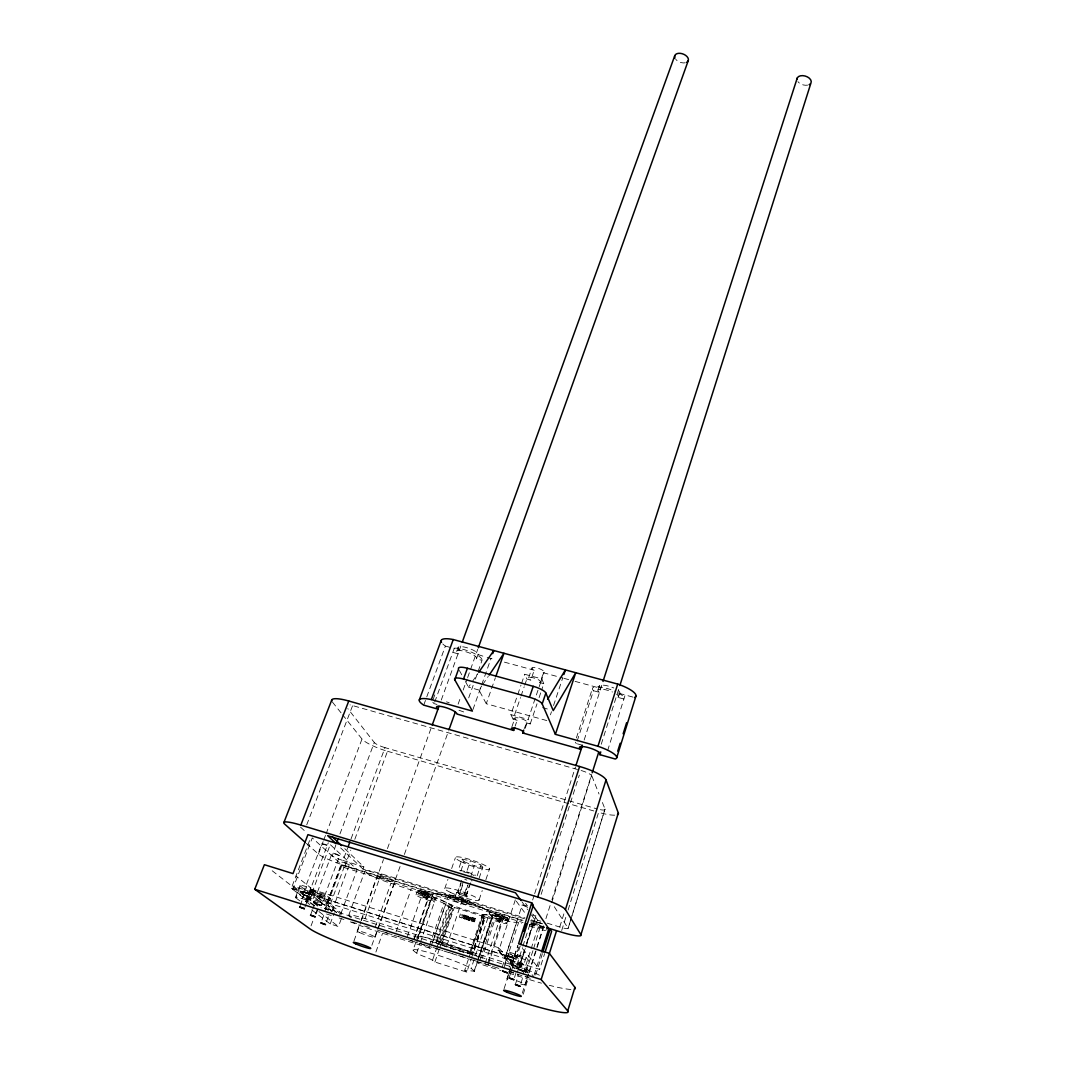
<?xml version="1.0" encoding="UTF-8"?>
<svg xmlns="http://www.w3.org/2000/svg" width="1066" height="1066" viewBox="0 0 1066 1066"><rect width="100%" height="100%" fill="white"/><g stroke="black" fill="none" stroke-linecap="round" stroke-linejoin="round"><path stroke-width="0.75" stroke-dasharray="5 3.75" d="M561.689 930.525L566.113 916.347M568.085 910.044L598.599 812.345A23.252 4.81 18.2 0 0 615.069 815.157M547.151 923.156L561.342 927.5A9.554 1.319 18.5 0 0 568.098 928.366L605.008 809.067L602.024 801.565M568.098 928.366L570.07 922.023M570.563 920.438L605.008 809.067M559.757 927.02L564.194 912.842M534.173 975.004L540.995 953.35M535.652 974.99L542.381 953.657M607.62 750.624L625.156 694.979L632.924 697.097M341.253 914.415L310.259 889.47L313.577 890.137L330.513 903.755L539.663 969.394L544.646 953.55M526.071 957.428L528.883 960.786L526.511 968.234L509.988 963.051L512.386 955.629L509.401 952.218L506.976 959.706L523.673 964.957L526.071 957.428L509.401 952.218M525.924 972.072L533.093 950.219M533.6 948.66L541.248 923.343L533.959 921.104L526.99 942.904M522.273 993.206L528.31 974.177M528.816 972.592L536.358 948.807M536.864 947.221L543.9 925.008M545.912 918.665L551.455 901.223M551.948 899.637L591.683 774.356M601.251 744.228L618.853 688.716M525.311 984.811L528.749 973.938M529.242 972.392L543.527 927.367A9.567 1.293 18.6 0 0 530.921 921.784M551.722 902.729L591.577 775.528A9.927 2.212 18.3 0 0 582.542 770.931L351.06 705.146A9.634 2.065 20 0 0 349.994 704.893M523.219 994.232L528.003 979.148A58.297 6.343 18.7 0 0 541.488 983.185M618.333 692.927A16.63 4.464 18.2 0 1 623.89 699.016L618.014 697.404L619.732 693.087A10.86 2.932 18.2 0 0 617.96 690.248M618.014 697.404L619.732 693.087M517.503 971.752L525.964 945.289M526.457 943.743L532.867 923.716L530.921 921.064M518.542 969.514L524.992 949.14M522.553 957.708L514.745 955.003L522.553 957.708L525.525 948.407M526.031 946.861L535.932 915.867L532.534 914.082M519.608 967.768C523.712 961.292 504.898 961.719 513.959 966.302C526.377 970.327 515.224 964.903 511.307 964.89M515.331 984.611L518.263 975.417M530.641 920.651L536.958 922.583L537.704 920.251L533.053 913.735M523.179 973.738L530.641 950.326M531.148 948.767L537.61 928.459A23.052 3.118 18.6 0 0 545.579 930.671M520.954 983.158L522.9 977.029M506.63 955.229C499.794 958.041 516.517 964.104 513.559 957.641M527.67 972.965L515.091 958.561L518.902 946.715M509.055 978.028L510.561 973.325M511.067 971.766L513.079 965.503L517.81 967.062L513.812 979.681M527.843 972.179L516.131 958.72L520.261 945.835L539.663 969.394M539.396 975.243A23.305 2.532 18.7 0 0 516.49 966.222L522.433 947.687M522.926 946.142L530.841 921.437M541.142 894.347L579.318 775.129M504.791 964.024L506.63 958.334L511.294 959.786L509.202 967.128M503.952 967.675L518.542 922.583M582.263 745.214L576.36 743.562L593.469 690.715A16.63 4.464 18.2 0 1 597.333 686.797A16.63 4.464 18.2 0 1 614.789 691.208M597.986 689.942L599.292 685.918M507.03 978.468L508.522 973.818M509.028 972.272L517.743 945.715M593.469 690.715L599.292 692.314L600.584 688.303L599.852 687.677A10.86 2.932 18.2 0 1 602.41 685.105A10.86 2.932 18.2 0 1 613.789 687.97M504.111 988.675L508.695 974.417M509.215 972.832L517.943 945.422M532.654 899.984L534.186 895.227M534.692 893.641L575.48 766.947M584.155 740.017L602.503 683.013M505.91 955.376L522.193 904.901L527.603 906.167M502.193 967.128L516.81 922.05L521.714 923.569M576.386 737.978L592.563 688.05M506.723 920.411L507.269 918.705M514.452 968.727L497.795 950.299L498.635 947.727L311.752 889.324L310.832 891.789L339.814 914.855M506.763 923.502L508.229 919.039M515.318 899.837L498.768 950.606L506.976 959.706M496.783 918.812L488.441 916.227L491 918.186L491.199 919.625L499.608 922.223A9.088 1.186 18.7 0 0 506.696 923.143A9.088 1.186 18.7 0 0 496.783 918.812L498.248 914.335L489.934 911.763A32.047 4.264 18.9 0 0 460.259 899.304A32.047 4.264 18.9 0 0 433.675 893.548L432.623 894.121L416.233 940.745M497.849 916.227L489.281 913.589L491.852 916.667L500.354 919.292A8.075 1.066 18.7 0 0 506.656 920.091A8.075 1.066 18.7 0 0 497.849 916.227L498.408 914.521L489.84 911.883A31.527 4.184 18.9 0 0 457.167 898.398A31.527 4.184 18.9 0 0 432.903 894.334L424.495 891.762A7.982 1.053 19.1 0 0 418.658 891.109A7.982 1.053 19.1 0 0 427.599 895C436.434 898.265 446.214 901.463 453.543 907.259L439.685 947.927M485.203 963.291L499.847 918.692L506.736 920.731A18.229 2.438 18.7 0 0 515.797 922.33L516.81 922.05M500.354 919.292L500.9 917.599A8.075 1.079 18.7 0 0 507.216 918.386A8.075 1.079 18.7 0 0 498.408 914.521M499.608 922.223L501.06 917.786A9.074 1.213 18.7 0 0 506.643 919.132L507.709 919.185A9.074 1.213 18.7 0 0 506.323 917.466A9.074 1.213 18.7 0 0 498.248 914.335M488.108 962.212L501.406 921.637L500.7 921.051L494.984 919.412L482.125 958.401M488.375 964.29L502.992 919.652M503.592 919.318C506.203 913.749 488.375 913.602 497.516 917.853C509.908 921.823 499.421 916.027 494.611 916.2M478.194 958.014L492.412 914.974L501.06 917.786M474.13 971.286L477.235 961.892M477.741 960.319L492.665 915.201L483.204 914.788L468.84 957.908M468.334 959.44L464.736 970.233L474.41 971.206L477.528 961.812M478.034 960.239L491.506 919.505M479.687 956.069L492.212 918.159L499.847 918.692M479.887 960.479L493.385 919.572L492.212 918.159M470.866 952.138L482.298 917.773L481.565 916.907L484.217 917.373L485.043 918.346L473.61 952.764A34.991 3.891 18.9 0 1 470.866 952.138L472.065 953.337L484.244 916.707L482.352 914.521L469.373 953.51M550.442 714.833L551.468 711.728M553.534 705.532L562.808 677.656M472.251 954.257L469.52 953.71A33.286 3.664 18.9 0 1 446.974 946.994L435.794 942.824L436.527 940.692L447.693 944.862A33.259 3.704 18.9 0 0 470.226 951.552L472.958 952.111L472.251 954.257L484.217 917.373M415.927 942.211L412.982 950.099C418.711 956.362 428.612 956.588 434.888 962.012L466.788 972.139L470.972 959.533M471.505 957.961L485.11 917.013L483.204 914.788M474.41 971.206L471.172 968.354L489.934 911.763M479.114 899.904L482.245 890.576M485.883 879.703L489.534 868.817M465.589 900.73A5.583 0.76 18.9 0 0 458.047 897.425A5.583 0.76 18.9 0 0 457.341 898.558A5.583 0.76 18.9 0 0 465.589 900.73L467.161 896.106M524.206 728.624L526.804 722.708A6.529 1.559 18.9 0 0 524.272 719.883A6.529 1.559 18.9 0 0 516.384 717.685A6.529 1.559 18.9 0 0 516.211 719.737L517.157 720.283L515.171 726.093M543.793 683.706L539.782 682.6L543.767 672.553A6.436 1.732 18.9 0 0 541.341 669.555A6.436 1.732 18.9 0 0 533.533 667.436A6.436 1.732 18.9 0 0 533.293 669.701L534.199 670.248L530.828 680.161L526.831 679.055L524.699 674.258L541.808 678.922L543.793 683.706L541.715 689.889M526.178 722.801L530.228 723.934L528.11 719.443L541.808 678.922M525.232 728.238L527.204 722.415M540.808 682.147L544.166 672.22M477.155 875.852L480.873 864.846L470.452 860.715L462.058 859.169L458.3 870.136M469.386 904.581A10.407 1.399 18.9 0 0 455.329 898.411A10.407 1.399 18.9 0 0 453.956 900.49A10.407 1.399 18.9 0 0 469.386 904.581L470.146 902.316A10.407 1.412 18.9 0 0 456.115 896.133A10.407 1.412 18.9 0 0 454.729 898.238A10.407 1.412 18.9 0 0 470.146 902.316M530.228 723.934L537.011 703.813M539.103 697.63L541.182 691.434M479.087 878.317L482.778 867.364L480.873 864.846M351.42 917.679A22.799 2.438 19.2 0 1 365.052 918.612L447.227 944.449L462.711 898.811L525.098 917.986M470.706 882.781L466.162 896.2L464.256 894.347L467.308 885.366M464.856 895.96L466.162 896.2L464.723 894.521L468.787 882.541M470.692 876.705L474.383 865.805L482.778 867.364M465.775 896.12L469.306 885.686M460.872 871.069L464.083 861.728L462.058 859.169M472.065 953.337L441.924 943.863L440.618 942.624A34.991 3.891 18.9 0 1 437.193 941.318L448.879 907.166L447.947 906.18L435.794 942.824M517.157 720.283L513.119 719.15L520.501 697.564M521.021 696.018L524.192 686.77M524.712 685.225L526.831 679.055M511.893 726.839L514.878 718.111M528.616 677.883L532.014 667.956M432.609 960.013L436.367 949.007M436.9 947.434L451.411 904.954M439.045 943.956L452.264 905.234L454.316 907.472L484.244 916.707M455.062 897.079L456.634 892.455M464.789 895.92A5.57 0.773 18.9 0 1 460.832 894.707L458.926 893.948A5.57 0.773 18.9 0 1 457.541 892.349L461.698 880.396M440.618 942.624L452.264 908.485L447.947 906.18M462.604 885.273L459.553 894.214L458.007 892.429L461.058 883.461M434.888 962.012L439.152 949.5M441.924 943.863L454.316 907.472M459.486 894.201L463.15 882.128M459.699 870.402L466.708 871.748L470.452 860.715M429.518 945.489L444.002 903.302L425.121 895.56A18.029 2.385 19.1 0 1 413.435 890.776L390.955 883.274A22.546 2.985 19.3 0 1 365.411 872.161A22.546 2.985 19.3 0 1 381.255 873.787L462.711 898.811M350.341 921.863A57.018 6.09 19.2 0 0 382.587 933.243L430.397 948.327L445.348 904.741L444.002 903.302M433.382 940.092L448.999 894.601M513.119 719.15L510.854 714.633L517.25 695.991M517.783 694.446L520.981 685.132M521.514 683.572L524.699 674.258M449.719 897.759L450.505 895.493M444.722 888.671L447.92 879.383M451.651 868.563L455.382 857.744M414.221 939.159L428.945 896.826M426.387 896.013C442.803 897.052 408.491 886.379 425.227 895.627M418.032 937.161L432.903 894.334M416.939 941.758L432.183 897.825M416.726 953.084L419.924 943.81M420.47 942.264L435.927 897.572L452.917 905.5A31.527 4.184 18.9 0 0 481.859 914.428L492.412 915.001M407.385 936.574L421.337 896.679L424.694 897.372L427.706 898.878L413.821 938.813M422.762 895.973L431.09 898.545L434.368 902.076L426.267 899.571A8.981 1.159 19.1 0 1 416.206 895.2A8.981 1.159 19.1 0 1 422.762 895.973L424.308 891.562L432.623 894.121M423.908 893.441L432.316 896.04L435.354 899.238L427.013 896.666A7.982 1.053 19.1 0 1 418.085 892.775A7.982 1.053 19.1 0 1 423.908 893.441L424.495 891.762M427.013 896.666L427.599 895M426.267 899.571L427.786 895.2A8.981 1.186 19.1 0 1 421.43 892.868L419.751 892.082A8.981 1.186 19.1 0 1 417.979 890.257A8.981 1.186 19.1 0 1 424.308 891.562M416.033 894.827L417.579 890.443M417.925 892.442L418.512 890.776M546.791 720.576L486.269 703.72L495.384 677.736M472.958 709.543L481.192 686.251M481.739 684.692L491.066 658.295M396.019 931.977L411.036 889.457M478.154 671.287L482.045 660.347L476.395 658.801L478.114 654.564A10.633 2.825 19.5 0 0 466.255 647.515A10.633 2.825 19.5 0 0 459.006 649.367L459.819 650.007L458.407 653.898L452.81 652.379A16.296 4.291 19.5 0 1 451.531 650.846M375.898 952.031L382.587 933.243M468.707 697.87L473.144 685.358M475.369 679.109L477.595 672.846M375.245 927.114L390.955 883.274M371.874 945.315L400.443 865.459M404.36 854.492L448.599 730.783M458.114 704.16L460.925 696.338M463.164 690.062L467.081 679.109M467.641 677.536L477.715 649.354M375.125 937.254L395.006 881.649M357.203 931.044L360.548 921.797M361.108 920.251L377.324 875.519M354.005 940.878L360.801 922.117M361.361 920.558L383.467 859.556M387.438 848.616L431.637 726.626M441.271 700.042L461.112 645.303M365.052 918.612L381.255 873.787M433.089 699.496L434.808 694.819M434.715 702.094L454.223 648.488L459.819 650.007M456.621 651.446L458.034 647.542M524.312 918.705L363.04 869.136L363.866 866.885L343.865 847.816M423.735 705.146L445.375 646.089A21.093 5.61 19.6 0 1 442.403 643.558M348.662 915.454L364.865 871.188M340.774 914.055L357.11 869.643L329.501 843.899M311.698 909.871L330.194 923.929L338.455 926.541L342.026 916.827M330.194 923.929L334.284 912.842M324.983 910.777L342.026 864.992L312.271 837.889L292.79 888.897L314.976 906.033M321.999 920.038L324.184 914.162M336.536 912.656L327.955 905.847L330.607 898.718L325.81 894.8L310.059 889.87L315.016 893.841L330.607 898.718M330.513 903.755L344.012 867.444L341.227 864.926L324.943 908.658M306.395 843.393L318.401 854.066A23.225 3.091 19.5 0 0 345.051 865.605L350.781 850.148M354.805 839.328L387.504 751.263A22.559 4.53 19.7 0 1 362.014 739.031L342.639 714.833M326.529 921.61L328.714 915.734M332.006 911.03L349.288 864.659L345.637 862.834L341.92 862.101L325.197 908.765M316.242 913.815L319.613 904.807L314.99 903.208L312.738 909.205M324.677 895.786L339.654 855.718L335.897 853.839L332.126 853.106L317.068 893.148L324.677 895.786L317.202 893.068M321.346 905.42C325.303 898.998 306.622 899.651 316.282 904.128C327.342 907.619 316.948 902.742 313.391 902.529M307.354 897.052L323.118 901.996L325.81 894.8M335.883 844.765L332.312 856.011A9.261 1.239 19.5 0 0 341.466 859.995L343.012 860.489L347.609 848.123M351.06 838.849L385.026 747.639L596.76 808.814M339.961 833.918L374.299 742.482L347.783 708.597M310.486 915.201L312.178 910.71M311.045 925.874L313.271 919.931M315.496 913.988L318.268 906.566L269.631 868.777M309.833 904.568L305.755 901.37L310.366 889.444M305.929 901.583L310.552 889.43M305.755 901.37L328.301 842.78M306.342 901.303L311.139 889.497M304.916 907.179L311.525 889.577M306.662 901.356L307.501 901.543L311.978 889.684M307.501 901.543L312.471 889.817M304.17 892.295L303.623 891.869L321.879 843.712L325.716 844.445L329.581 846.377L311.299 894.654M306.462 892.375C295.842 890.257 312.058 902.422 311.272 894.387M314.27 905.993L309.1 902.009L313.577 890.137M315.016 893.841L312.351 900.943L327.955 905.847M318.401 854.066L323.118 841.634M323.704 840.075L325.476 835.411M326.063 833.865L362.014 739.031M306.662 886.765A9.727 1.106 19.5 0 0 300.332 886.006L295.842 897.838A9.754 1.039 19.4 0 1 302.144 898.678L306.662 886.765L311.099 888.151L296.002 876.012M300.172 905.54L304.236 894.84L308.953 896.466L304.236 894.84M295.469 897.425L299.986 885.58M302.144 898.678L306.595 900.064L291.311 888.271L310.832 837.263M306.715 824.871L352.633 705.559M486.269 703.72L478.994 690.048L481.765 685.958M482.685 684.599L488.228 676.43M478.994 690.048L468.507 687.144L471.319 683.079M472.265 681.72L477.874 673.579M478.114 654.564L485.63 657.029M476.395 658.801L476.715 658.482A10.647 2.798 19.5 0 0 464.843 651.433A10.647 2.798 19.5 0 0 457.594 653.271L458.407 653.898M321.879 843.712L329.581 846.377M339.654 855.718L332.126 853.106M303.623 891.869L304.716 891.896M302.464 894.214L310.726 897.092M349.288 864.659L341.92 862.101M311.645 894.654L310.912 894.627M322.238 903.022L314.15 900.224M319.613 904.807L314.99 903.208M329.434 909.565L324.464 908.299L325.77 908.432M421.03 893.521L429.918 896.599M430.491 894.934L421.616 891.842M427.706 898.878L421.337 896.679M412.982 950.099L414.221 949.619A32.486 3.265 18.9 0 1 440.924 956.215A32.486 3.265 18.9 0 1 471.172 968.354M504.151 917.626L495.17 914.508M501.406 921.637L494.984 919.412M535.932 915.867L532.64 915.308M541.515 923.729L533.959 921.104M539.782 682.6L540.409 682.48A6.463 1.692 18.9 0 0 537.957 679.522A6.463 1.692 18.9 0 0 530.135 677.376A6.463 1.692 18.9 0 0 529.909 679.602L530.828 680.161M504.818 957.694L513.306 960.653M514.132 958.094L511.52 957.641M511.493 960.013L506.656 958.414M520.408 965.263L512.106 962.385M517.823 967.142L513.079 965.503M331.633 911.004L332.365 911.03L331.646 910.564M513.146 958.014L513.865 957.868M459.1 894.028L457.62 892.349L458.94 892.588M519.235 969.394L518.289 969.3L518.822 969.727M525.431 972.019L526.391 972.112L524.632 971.099M310.313 894.521L311.125 894.72M331.832 911.084L330.273 910.697M506.43 955.149L507.349 955.376M480.38 962.944L477.595 962.385L478.847 963.637L501.047 970.633M472.025 954.043L468.867 953.404A31.833 3.504 18.9 0 1 439.712 944.223L435.501 942.544M519.049 969.314L519.942 969.54M524.739 971.872L525.618 972.099M310.473 894.601L306.502 893.361M507.189 955.309L512.4 957.028M512.573 957.934L508.362 956.615M519.795 969.474L521.767 970.06M445.375 646.089L451.278 647.688M543.127 672.686L562.288 677.883M563.887 678.322L568.671 679.628M575.054 681.361L600.584 688.303M619.279 693.38L625.156 694.979M487.189 657.456L495.024 659.587M504.431 662.146L534.199 670.248M542.541 707.651L550.189 709.756M510.854 714.633L528.11 719.443M436.98 704.439L434.142 703.653A16.51 3.851 19.4 0 1 432.823 702.201M463.697 711.941L458.313 709.996A10.793 2.518 19.4 0 0 458.1 709.236M527.737 907.379L522.193 904.901M387.504 751.263L593.802 810.96M308.634 894.094L309.633 894.387M508.149 955.549L509.215 955.869M307.994 901.676L309.1 902.009M520.701 969.714L523.832 970.74M385.026 747.639L383.533 747.186A8.994 1.812 19.7 0 1 374.752 742.962L374.299 742.482M343.012 860.489L363.866 866.885M537.704 920.251L540.862 921.224M345.051 865.605L523.046 920.358M531.001 922.81L545.299 927.207M342.026 864.992L357.11 869.643M532.867 923.716L544.46 927.287M341.227 864.926L523.193 920.917M531.108 923.356L545.352 927.726M344.012 867.444L523.086 922.596M529.429 924.555L546.871 929.912M529.655 926.008L537.61 928.459M445.348 904.741L453.543 907.259M485.11 917.013L493.385 919.572M310.832 891.789L293.723 886.432L321.186 907.832M497.795 950.299L515.931 955.975L533.68 976.549M512.386 955.629L528.883 960.786M291.311 888.271L516.131 958.72M292.79 888.897L515.091 958.561M447.227 944.449L516.49 966.222M382.641 931.564L392.128 934.562M398.457 936.548L401.629 937.547M407.945 939.546L417.446 942.544M423.775 944.543L426.933 945.529M433.262 947.527L442.75 950.526M449.079 952.524L452.237 953.524M458.567 955.509L468.054 958.507M474.383 960.506L477.555 961.505M483.884 963.504L493.371 966.489M509.188 971.486L518.676 974.484M525.005 976.469L528.163 977.469M326.502 913.988L332.845 915.987M339.188 917.986L345.531 919.985M351.873 921.997L358.216 923.995M364.559 925.994L370.901 927.993M377.244 929.992L500.927 969.021M508.855 971.512L531.055 978.521M508.975 973.138L528.003 979.148M306.395 892.322L307.461 892.708M520.861 970.673L522.913 971.366M521.887 971.046L522.953 971.406M307.461 892.682L310.406 893.854M327.462 909.764L328.421 910.111L325.623 909.032M509.468 956.988L507.389 956.229M466.708 871.748L475.663 875.266M464.083 861.728L474.383 865.805M329.367 909.565L330.393 909.938M305.502 892.962L306.568 893.348M523.752 970.74L525.538 971.459M519.928 970.3L520.941 970.673M464.256 894.347L464.883 894.601A5.57 0.773 18.9 0 1 466.255 896.2M420.297 943.37L430.397 948.327M330.273 909.924L331.832 910.617M326.556 909.405L324.597 908.472M464.723 894.521L462.99 893.828A5.57 0.773 18.9 0 0 458.993 892.615M304.636 892.575L305.622 892.975M520.061 970.327L518.609 969.66M512.253 957.002L513.212 957.388M506.577 955.856L507.523 956.255M310.246 893.814L311.072 894.187M304.809 892.615L303.384 891.776M505.99 955.549L506.763 955.909M513.013 957.348L513.785 957.708M295.842 897.838L301.118 901.849M318.934 911.563L338.455 926.541M300.332 886.006L332.978 911.803M309.913 891.496L323.118 901.996M311.752 889.324L341.92 913.535L517.45 968.767L498.635 947.727M599.292 692.314L598.559 691.687A10.873 2.918 18.2 0 1 601.117 689.142A10.873 2.918 18.2 0 1 612.497 692.021M300.532 827.123L306.542 832.599M464.736 970.233L466.788 972.139M436.527 940.692L437.193 941.318M340.64 847.923L363.04 869.136M461.032 917.186L462.004 918.252M463.643 917.999L464.616 919.065M463.39 916.6L464.363 917.666M463.137 915.201L464.11 916.28M466.255 918.812L467.228 919.865M468.88 919.625L469.84 920.678M466.002 917.413L466.975 918.479M468.627 918.226L469.586 919.292M465.762 916.014L466.721 917.08M468.374 916.827L469.333 917.893M471.505 920.438L472.451 921.49M509.988 963.051L515.424 969.061M471.252 919.039L472.198 920.091M470.999 917.639L471.945 918.705M473.61 918.452L474.557 919.505M332.445 702.094L341.626 713.554M516.29 901.17L526.044 914.428M522.007 901.836L527.617 909.618M531.348 914.801L536.958 922.583M525.591 903.288L527.457 905.9M554.293 906.74L568.005 928.086M459.353 670.434L462.404 676.004M465.456 681.574L468.507 687.144M591.883 776.035L599.039 794.05M453.903 648.208A16.296 4.291 19.5 0 1 471.838 652.339A16.296 4.291 19.5 0 1 482.045 660.347M446.441 701.854A16.51 3.851 19.4 0 1 449.186 702.76M576.36 743.562A16.856 4.011 18.3 0 1 575.334 742.176M616.668 694.286A10.873 2.918 18.2 0 1 618.467 697.111M605.075 809.454A9.274 1.919 18.2 0 1 599.425 809.507M464.789 879.45A5.663 0.826 18.9 0 1 466.895 880.116M472.158 880.849A6.343 0.933 18.9 0 1 471.105 880.689M463.763 872.015A6.329 0.946 18.9 0 1 470.732 873.96M472.131 874.546A6.329 0.946 18.9 0 1 474.143 875.626M418.658 938.32A31.86 3.438 18.9 0 1 442.35 942.011A31.86 3.438 18.9 0 1 477.835 956.948M485.043 918.346A34.698 4.557 18.9 0 1 482.298 917.759M452.264 908.485A34.698 4.557 18.9 0 1 448.879 907.166M543.527 927.353A9.567 1.293 18.6 0 1 529.109 923.542M517.157 980.933A9.701 0.986 18.7 0 1 525.258 984.518A9.701 0.986 18.7 0 1 519.862 983.825M507.776 979.254A9.701 0.986 18.7 0 1 507.576 978.388M570.896 989.448A58.297 6.343 18.7 0 1 549.296 985.304M531.348 919.891A23.052 3.118 18.6 0 1 542.727 923.849M807.615 85.133A7.315 4.544 16.6 0 1 797.928 81.669M685.305 62.787A7.182 4.397 20.5 0 1 675.777 59.376M475.343 918.479L474.237 921.797L459.299 917.16L460.419 913.855L475.343 918.479M450.332 892.335A18.189 2.518 18.9 0 0 478.741 900.464A18.189 2.518 18.9 0 0 456.661 889.963A18.189 2.518 18.9 0 0 450.332 892.335M460.872 861.581A18.055 2.825 18.9 0 0 489.134 869.456A18.055 2.825 18.9 0 0 467.334 858.703A18.055 2.825 18.9 0 0 460.872 861.581M463.657 918.519A1.452 1.359 -61 0 0 463.843 916.04A1.452 1.359 -61 0 0 461.685 917.226A1.452 1.359 -61 0 0 463.657 918.519M462.684 917.453A1.466 1.359 -60.8 0 0 462.871 914.974A1.466 1.359 -60.8 0 0 460.699 916.16A1.466 1.359 -60.8 0 0 462.684 917.453M466.268 919.332A1.452 1.359 -61.2 0 0 466.455 916.853A1.452 1.359 -61.2 0 0 464.296 918.039A1.452 1.359 -61.2 0 0 466.268 919.332M468.88 920.145A1.452 1.359 -61.4 0 0 469.067 917.653A1.452 1.359 -61.4 0 0 466.895 918.852A1.452 1.359 -61.4 0 0 468.88 920.145M465.296 918.266A1.466 1.372 -61 0 0 465.482 915.774A1.466 1.372 -61 0 0 463.31 916.973A1.466 1.372 -61 0 0 465.296 918.266M467.907 919.079A1.466 1.372 -61.2 0 0 468.107 916.587A1.466 1.372 -61.2 0 0 465.935 917.786A1.466 1.372 -61.2 0 0 467.907 919.079M470.532 919.891A1.466 1.372 -61.4 0 0 470.719 917.4A1.466 1.372 -61.4 0 0 468.547 918.599A1.466 1.372 -61.4 0 0 470.532 919.891M471.492 920.944A1.452 1.359 -61.6 0 0 471.678 918.466A1.452 1.359 -61.6 0 0 469.506 919.652A1.452 1.359 -61.6 0 0 471.492 920.944M473.157 920.704A1.466 1.372 -61.7 0 0 473.344 918.212A1.466 1.372 -61.7 0 0 471.172 919.412A1.466 1.372 -61.7 0 0 473.157 920.704M474.103 921.757A1.452 1.372 -61.8 0 0 474.29 919.278A1.452 1.372 -61.8 0 0 472.118 920.464A1.452 1.372 -61.8 0 0 474.103 921.757M359.668 932.603A9.487 0.946 19.2 0 0 374.766 937.387A9.487 0.946 19.2 0 0 364.066 932.444A9.487 0.946 19.2 0 0 359.668 932.603M379.683 877.251A9.354 1.239 19.3 0 0 394.62 881.862A9.354 1.239 19.3 0 0 384.2 876.625A9.354 1.239 19.3 0 0 379.683 877.251"/><path stroke-width="1.5" d="M567.725 1010.914L574.907 987.356L549.363 953.364L518.582 943.783L531.747 902.849L307.941 834.638L293.003 873.6L264.381 864.699L254.747 889.271L309.94 928.846A57.337 5.37 19.2 0 0 374.779 955.163L520.821 1001.773A58.63 5.597 18.7 0 0 567.725 1010.914L541.155 979.547L254.747 889.271M546.898 927.7L561.196 932.097A23.972 3.291 18.5 0 0 580.917 934.709L618.32 813.012L606.021 779.939A24.904 5.53 18.3 0 0 579.611 766.494L348.769 701.002A24.158 5.17 20 0 0 331.859 701.188M617.72 751.13L620.185 743.242M623.144 733.781L626.595 722.748M616.668 757.833L635.922 696.151M541.155 979.547L556.225 931.777A23.052 3.118 18.6 0 0 556.225 930.911M580.917 934.709L565.433 909.591L606.021 779.939M541.488 951.805L548.803 928.619L532.307 905.021M542.861 952.138L550.096 929.192L546.925 928.22M545.139 951.965L551.615 931.378L550.096 929.192M600.758 751.903L599.878 754.675L615.269 759.019A21.92 5.17 18.2 0 0 597.946 746.267L617.72 684.079L453.25 639.547A21.093 5.61 19.6 0 0 441.537 642.412M592.19 772.77L598.732 752.156M619.852 685.545L810.986 82.921A7.315 4.544 16.6 0 0 805.11 76.019A7.315 4.544 16.6 0 0 796.995 79.177M523.872 931.271L526.351 923.556M520.768 944.276L533.346 905.141L531.747 902.849M565.433 909.591A25.731 3.798 18.5 0 0 537.717 897.052L579.611 766.494M523.712 730.077L522.726 732.982L580.93 749.345L582.263 745.214M575.986 765.361L582.116 746.36M603.01 681.427L797.248 78.018M597.946 746.267L555.399 734.341L575.733 672.713L553.241 710.609L545.859 693.007A11.713 3.011 18.8 0 0 533.227 686.317L467.388 668.262A11.606 2.958 19.4 0 0 458.593 669.035L454.729 679.748L472.411 711.089L431.344 699.589A21.427 4.957 19.5 0 0 423.735 705.146L438.366 709.25L437.633 708.73A10.807 2.492 19.4 0 1 444.455 707.198A10.807 2.492 19.4 0 1 456.874 714.02L513.692 730.437L514.678 727.545M563.847 674.551L565.393 669.914L547.618 699.256M555.399 734.341L542.194 703.92L545.859 693.007M542.194 703.92A11.739 2.945 18.8 0 0 529.509 697.257L533.227 686.317M495.917 676.204L503.952 653.271L489.161 675.071M492.719 653.631L493.811 650.526L478.821 672.233M454.729 679.748A11.633 2.892 19.4 0 1 463.523 679.042L467.388 668.262M449.159 729.211L455.315 711.995M478.274 647.782L688.276 60.562M432.21 725.067L439.005 706.305M462.244 642.185L674.751 55.725M431.344 699.589L453.25 639.547M419.298 699.949L441.177 640.493M348.182 846.577L349.915 841.94M336.456 843.219L338.202 838.569M305.196 842.327L284.769 824.178A24.931 3.544 19.7 0 1 300.839 825.097L348.769 701.002M283.929 822.419L331.859 699.762M599.878 754.675L600.318 754.422A11.033 2.598 18.3 0 0 588.765 747.706A11.033 2.598 18.3 0 0 580.17 748.758L580.93 749.345M522.726 732.982L523.366 732.888A6.543 1.532 18.9 0 0 520.808 730.103A6.543 1.532 18.9 0 0 512.906 727.891A6.543 1.532 18.9 0 0 512.746 729.904L513.692 730.437M463.523 679.042L529.509 697.257M300.839 825.097L537.717 897.052M335.923 843.459L327.662 835.651L515.451 892.762L521.061 900.543M332.099 836.61L341.52 845.578M617.72 684.079A21.573 5.85 18.1 0 1 634.47 697.524M618.32 813.012A23.252 4.81 18.2 0 1 617.454 814.704M574.907 987.356A58.297 6.343 18.7 0 1 574.761 989.048M810.253 83.921A7.315 4.544 16.6 0 1 809.107 84.667M674.978 58.137A7.182 4.397 20.5 0 1 678.229 53.367A7.182 4.397 20.5 0 1 686.93 56.485A7.182 4.397 20.5 0 1 686.677 62.308M299.666 907.019L304.343 908.712L299.666 907.019M310.566 915.161L315.123 916.813L310.566 915.161M320.986 922.943L325.436 924.542L320.986 922.943M502.646 971.099L507.363 972.818L502.646 971.099M509.202 978.002L513.812 979.681L509.202 978.002M515.464 984.598L519.981 986.223L515.464 984.598M507.176 992.313A9.381 0.893 18.7 0 0 521.274 996.377A9.381 0.893 18.7 0 0 508.868 991.26A9.381 0.893 18.7 0 0 507.176 992.313M355.831 943.916A9.168 0.853 19.2 0 0 370.408 948.567A9.168 0.853 19.2 0 0 360.041 943.85A9.168 0.853 19.2 0 0 355.831 943.916"/></g></svg>
